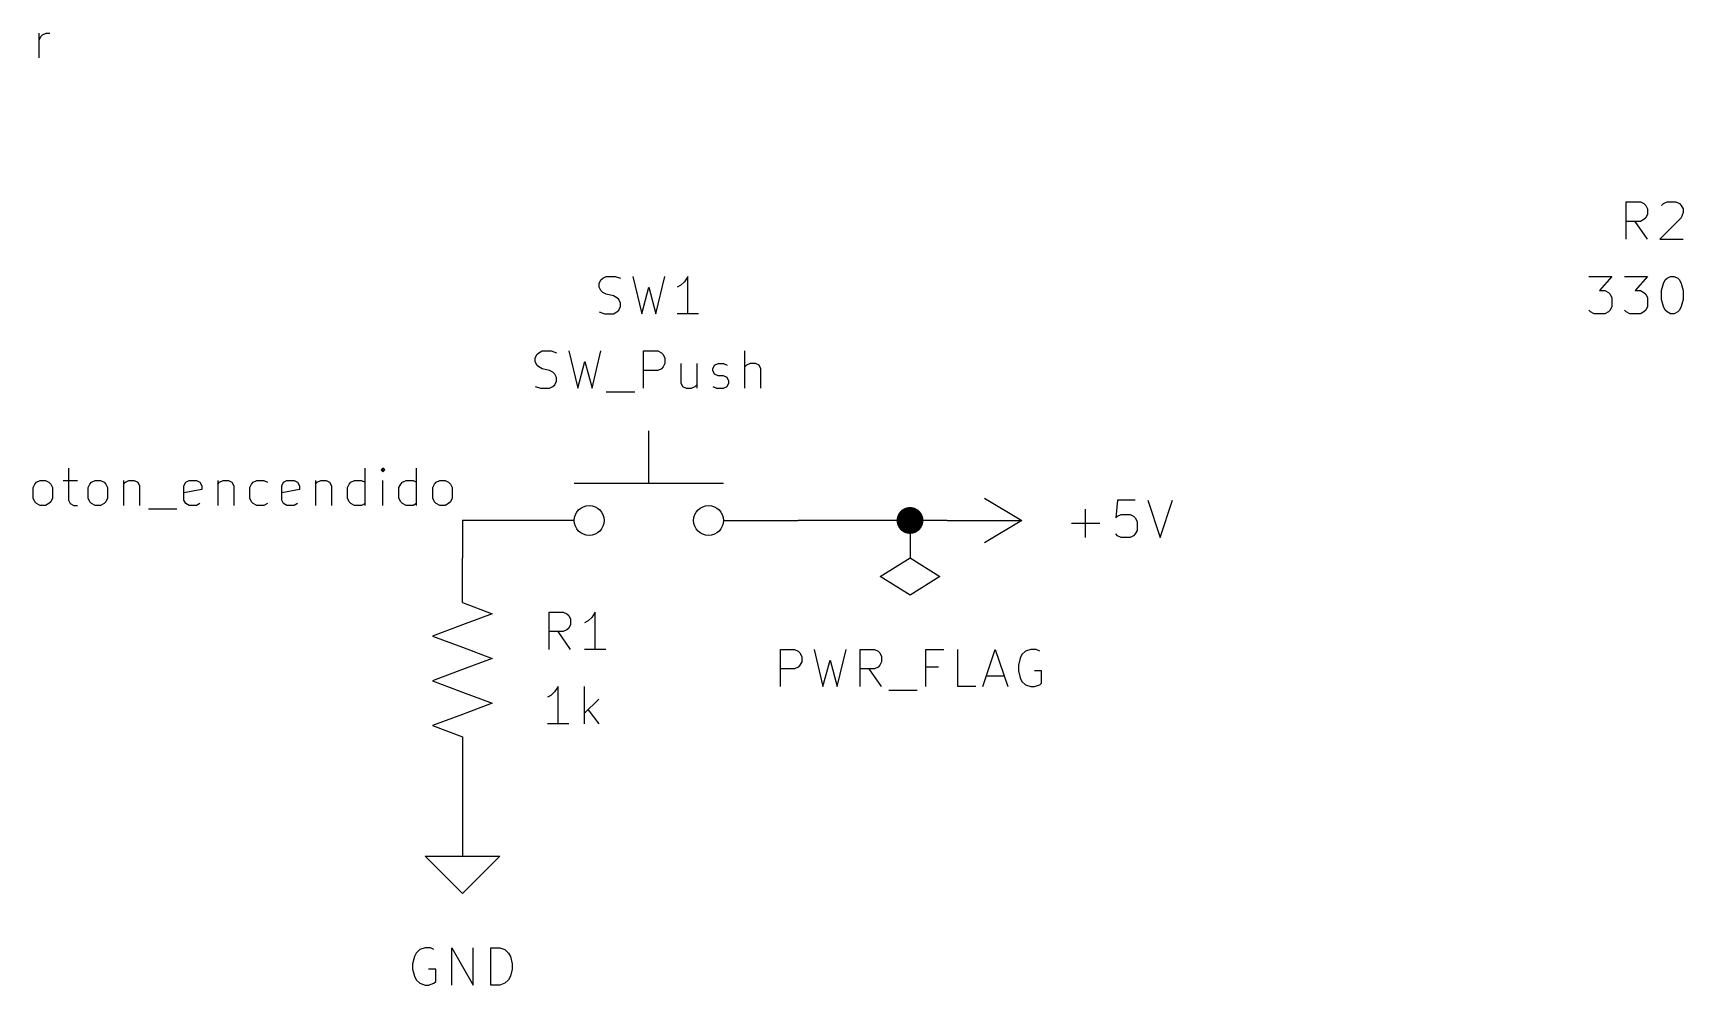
# Model space of a CAD drawing. Extents: x 0.4 to 11.3, y -7.9 to -0.4.
# Drawn here: x 2.674 to 4.886, y -3.623 to -2.346 of the extents above; entities that cross this region are included whole.
import ezdxf

# ---------------------------------------------------------------- set-up
doc = ezdxf.new("R2010")
doc.units = 0
doc.header["$MEASUREMENT"] = 0
for name, color, linetype in [('CYAN2', 4, 'CONTINUOUS'), ('GRAY1', 251, 'CONTINUOUS'), ('GREEN3', 91, 'CONTINUOUS'), ('RED2', 1, 'CONTINUOUS')]:
    doc.layers.add(name, color=color, linetype=linetype)

msp = doc.modelspace()

# ---------------------------------------------------------------- linework, layer by layer
at = {"layer": 'CYAN2', "linetype": 'CONTINUOUS'}
for p, q in [((4.8099, -2.6228), (4.8099, -2.5728)), ((4.8099, -2.5728), (4.829, -2.5728)), ((4.829, -2.5728), (4.8337, -2.5752)), ((4.8337, -2.5752), (4.8361, -2.5776)), ((4.8361, -2.5776), (4.8385, -2.5823)), ((4.8385, -2.5823), (4.8385, -2.5895)), ((4.8575, -2.5776), (4.8599, -2.5752)), ((4.8599, -2.5752), (4.8647, -2.5728)), ((4.8647, -2.5728), (4.8766, -2.5728)), ((4.8766, -2.5728), (4.8813, -2.5752)), ((4.8813, -2.5752), (4.8837, -2.5776)), ((4.8837, -2.5776), (4.8861, -2.5823)), ((4.8861, -2.5871), (4.8837, -2.5942)), ((4.8861, -2.5823), (4.8861, -2.5871)), ((4.829, -2.599), (4.8099, -2.599)), ((4.8385, -2.6228), (4.8218, -2.599)), ((4.8337, -2.5966), (4.829, -2.599)), ((4.8361, -2.5942), (4.8337, -2.5966)), ((4.8385, -2.5895), (4.8361, -2.5942)), ((4.8837, -2.5942), (4.8551, -2.6228)), ((4.8551, -2.6228), (4.8861, -2.6228)), ((3.4357, -2.6776), (3.4381, -2.6752)), ((3.4357, -2.6776), (3.4381, -2.6752)), ((3.4381, -2.6752), (3.4429, -2.6728)), ((3.4381, -2.6752), (3.4429, -2.6728)), ((3.4429, -2.6728), (3.4548, -2.6728)), ((3.4429, -2.6728), (3.4548, -2.6728)), ((3.4548, -2.6728), (3.4619, -2.6752)), ((3.4548, -2.6728), (3.4619, -2.6752)), ((3.4786, -2.6728), (3.4905, -2.7228)), ((3.4786, -2.6728), (3.4905, -2.7228)), ((3.5095, -2.7228), (3.5214, -2.6728)), ((3.5095, -2.7228), (3.5214, -2.6728)), ((3.5524, -2.6728), (3.5476, -2.6799)), ((3.5524, -2.6728), (3.5476, -2.6799)), ((3.5524, -2.7228), (3.5524, -2.6728)), ((3.5524, -2.7228), (3.5524, -2.6728)), ((4.7599, -2.6728), (4.7909, -2.6728)), ((4.7909, -2.6728), (4.7742, -2.6918)), ((4.8075, -2.6728), (4.8385, -2.6728)), ((4.8385, -2.6728), (4.8218, -2.6918)), ((4.8623, -2.6776), (4.8647, -2.6752)), ((4.8647, -2.6752), (4.8694, -2.6728)), ((4.8694, -2.6728), (4.8742, -2.6728)), ((4.8742, -2.6728), (4.879, -2.6752)), ((4.879, -2.6752), (4.8813, -2.6776)), ((3.4333, -2.6823), (3.4357, -2.6776)), ((3.4333, -2.6823), (3.4357, -2.6776)), ((3.4333, -2.6871), (3.4333, -2.6823)), ((3.4333, -2.6871), (3.4333, -2.6823)), ((3.4357, -2.6919), (3.4333, -2.6871)), ((3.4357, -2.6919), (3.4333, -2.6871)), ((3.4381, -2.6942), (3.4357, -2.6919)), ((3.4381, -2.6942), (3.4357, -2.6919)), ((3.4429, -2.6966), (3.4381, -2.6942)), ((3.4429, -2.6966), (3.4381, -2.6942)), ((3.4524, -2.699), (3.4429, -2.6966)), ((3.4524, -2.699), (3.4429, -2.6966)), ((3.4905, -2.7228), (3.5, -2.6871)), ((3.4905, -2.7228), (3.5, -2.6871)), ((3.5, -2.6871), (3.5095, -2.7228)), ((3.5, -2.6871), (3.5095, -2.7228)), ((3.5429, -2.6847), (3.5381, -2.6871)), ((3.5429, -2.6847), (3.5381, -2.6871)), ((3.5476, -2.6799), (3.5429, -2.6847)), ((3.5476, -2.6799), (3.5429, -2.6847)), ((4.7742, -2.6918), (4.7813, -2.6918)), ((4.7813, -2.6918), (4.7861, -2.6942)), ((4.7861, -2.6942), (4.7885, -2.6966)), ((4.7885, -2.6966), (4.7909, -2.7014)), ((4.8218, -2.6918), (4.829, -2.6918)), ((4.829, -2.6918), (4.8337, -2.6942)), ((4.8337, -2.6942), (4.8361, -2.6966)), ((4.8361, -2.6966), (4.8385, -2.7014)), ((4.8575, -2.6918), (4.8599, -2.6823)), ((4.8575, -2.7038), (4.8575, -2.6918)), ((4.8599, -2.6823), (4.8623, -2.6776)), ((4.8813, -2.6776), (4.8837, -2.6823)), ((4.8837, -2.6823), (4.8861, -2.6918)), ((4.8861, -2.6918), (4.8861, -2.7038)), ((3.4571, -2.7014), (3.4524, -2.699)), ((3.4571, -2.7014), (3.4524, -2.699)), ((3.4595, -2.7038), (3.4571, -2.7014)), ((3.4595, -2.7038), (3.4571, -2.7014)), ((3.4571, -2.7204), (3.4595, -2.718)), ((3.4571, -2.7204), (3.4595, -2.718)), ((3.4619, -2.7085), (3.4595, -2.7038)), ((3.4619, -2.7085), (3.4595, -2.7038)), ((3.4595, -2.718), (3.4619, -2.7133)), ((3.4595, -2.718), (3.4619, -2.7133)), ((3.4619, -2.7133), (3.4619, -2.7085)), ((3.4619, -2.7133), (3.4619, -2.7085)), ((4.7623, -2.7204), (4.7599, -2.718)), ((4.7885, -2.718), (4.7861, -2.7204)), ((4.7909, -2.7133), (4.7885, -2.718)), ((4.7909, -2.7014), (4.7909, -2.7133)), ((4.8099, -2.7204), (4.8075, -2.718)), ((4.8361, -2.718), (4.8337, -2.7204)), ((4.8385, -2.7133), (4.8361, -2.718)), ((4.8385, -2.7014), (4.8385, -2.7133)), ((4.8599, -2.7133), (4.8575, -2.7038)), ((4.8623, -2.718), (4.8599, -2.7133)), ((4.8647, -2.7204), (4.8623, -2.718)), ((4.8813, -2.718), (4.879, -2.7204)), ((4.8837, -2.7133), (4.8813, -2.718)), ((4.8861, -2.7038), (4.8837, -2.7133)), ((3.4333, -2.7204), (3.4405, -2.7228)), ((3.4333, -2.7204), (3.4405, -2.7228)), ((3.4405, -2.7228), (3.4524, -2.7228)), ((3.4405, -2.7228), (3.4524, -2.7228)), ((3.4524, -2.7228), (3.4571, -2.7204)), ((3.4524, -2.7228), (3.4571, -2.7204)), ((3.5667, -2.7228), (3.5381, -2.7228)), ((3.5667, -2.7228), (3.5381, -2.7228)), ((4.7671, -2.7228), (4.7623, -2.7204)), ((4.7813, -2.7228), (4.7671, -2.7228)), ((4.7861, -2.7204), (4.7813, -2.7228)), ((4.8147, -2.7228), (4.8099, -2.7204)), ((4.829, -2.7228), (4.8147, -2.7228)), ((4.8337, -2.7204), (4.829, -2.7228)), ((4.8694, -2.7228), (4.8647, -2.7204)), ((4.8742, -2.7228), (4.8694, -2.7228)), ((4.879, -2.7204), (4.8742, -2.7228)), ((3.3476, -2.7823), (3.35, -2.7776)), ((3.3476, -2.7823), (3.35, -2.7776)), ((3.3476, -2.7871), (3.3476, -2.7823)), ((3.3476, -2.7871), (3.3476, -2.7823)), ((3.35, -2.7776), (3.3524, -2.7752)), ((3.35, -2.7776), (3.3524, -2.7752)), ((3.3524, -2.7752), (3.3571, -2.7728)), ((3.3524, -2.7752), (3.3571, -2.7728)), ((3.3571, -2.7728), (3.369, -2.7728)), ((3.3571, -2.7728), (3.369, -2.7728)), ((3.369, -2.7728), (3.3762, -2.7752)), ((3.369, -2.7728), (3.3762, -2.7752)), ((3.3929, -2.7728), (3.4048, -2.8228)), ((3.3929, -2.7728), (3.4048, -2.8228)), ((3.4238, -2.8228), (3.4357, -2.7728)), ((3.4238, -2.8228), (3.4357, -2.7728)), ((3.4929, -2.8228), (3.4929, -2.7728)), ((3.4929, -2.7728), (3.5119, -2.7728)), ((3.4929, -2.8228), (3.4929, -2.7728)), ((3.4929, -2.7728), (3.5119, -2.7728)), ((3.5119, -2.7728), (3.5167, -2.7752)), ((3.5119, -2.7728), (3.5167, -2.7752)), ((3.5167, -2.7752), (3.519, -2.7776)), ((3.5167, -2.7752), (3.519, -2.7776)), ((3.519, -2.7776), (3.5214, -2.7823)), ((3.519, -2.7776), (3.5214, -2.7823)), ((3.5214, -2.7823), (3.5214, -2.7895)), ((3.5214, -2.7823), (3.5214, -2.7895)), ((3.6286, -2.8228), (3.6286, -2.7728)), ((3.6286, -2.8228), (3.6286, -2.7728)), ((3.35, -2.7919), (3.3476, -2.7871)), ((3.35, -2.7919), (3.3476, -2.7871)), ((3.3524, -2.7942), (3.35, -2.7919)), ((3.3524, -2.7942), (3.35, -2.7919)), ((3.3571, -2.7966), (3.3524, -2.7942)), ((3.3571, -2.7966), (3.3524, -2.7942)), ((3.3667, -2.799), (3.3571, -2.7966)), ((3.3667, -2.799), (3.3571, -2.7966)), ((3.3714, -2.8014), (3.3667, -2.799)), ((3.3714, -2.8014), (3.3667, -2.799)), ((3.3738, -2.8038), (3.3714, -2.8014)), ((3.3738, -2.8038), (3.3714, -2.8014)), ((3.3762, -2.8085), (3.3738, -2.8038)), ((3.3762, -2.8085), (3.3738, -2.8038)), ((3.3762, -2.8133), (3.3762, -2.8085)), ((3.3762, -2.8133), (3.3762, -2.8085)), ((3.4048, -2.8228), (3.4143, -2.7871)), ((3.4048, -2.8228), (3.4143, -2.7871)), ((3.4143, -2.7871), (3.4238, -2.8228)), ((3.4143, -2.7871), (3.4238, -2.8228)), ((3.5119, -2.799), (3.4929, -2.799)), ((3.5119, -2.799), (3.4929, -2.799)), ((3.5167, -2.7966), (3.5119, -2.799)), ((3.5167, -2.7966), (3.5119, -2.799)), ((3.519, -2.7942), (3.5167, -2.7966)), ((3.519, -2.7942), (3.5167, -2.7966)), ((3.5214, -2.7895), (3.519, -2.7942)), ((3.5214, -2.7895), (3.519, -2.7942)), ((3.5429, -2.7895), (3.5429, -2.8157)), ((3.5429, -2.7895), (3.5429, -2.8157)), ((3.5643, -2.7895), (3.5643, -2.8228)), ((3.5643, -2.7895), (3.5643, -2.8228)), ((3.5857, -2.7966), (3.5881, -2.7919)), ((3.5857, -2.7966), (3.5881, -2.7919)), ((3.5857, -2.799), (3.5857, -2.7966)), ((3.5857, -2.799), (3.5857, -2.7966)), ((3.5881, -2.8038), (3.5857, -2.799)), ((3.5881, -2.8038), (3.5857, -2.799)), ((3.5881, -2.7919), (3.5929, -2.7895)), ((3.5881, -2.7919), (3.5929, -2.7895)), ((3.5929, -2.8061), (3.5881, -2.8038)), ((3.5929, -2.8061), (3.5881, -2.8038)), ((3.5929, -2.7895), (3.6, -2.7895)), ((3.5929, -2.7895), (3.6, -2.7895)), ((3.6, -2.8061), (3.5929, -2.8061)), ((3.6, -2.8061), (3.5929, -2.8061)), ((3.6, -2.7895), (3.6048, -2.7919)), ((3.6, -2.7895), (3.6048, -2.7919)), ((3.6048, -2.8085), (3.6, -2.8061)), ((3.6048, -2.8085), (3.6, -2.8061)), ((3.6071, -2.8133), (3.6048, -2.8085)), ((3.6071, -2.8133), (3.6048, -2.8085)), ((3.6309, -2.7919), (3.6286, -2.7942)), ((3.6309, -2.7919), (3.6286, -2.7942)), ((3.6357, -2.7895), (3.6309, -2.7919)), ((3.6357, -2.7895), (3.6309, -2.7919)), ((3.6429, -2.7895), (3.6357, -2.7895)), ((3.6429, -2.7895), (3.6357, -2.7895)), ((3.6476, -2.7919), (3.6429, -2.7895)), ((3.6476, -2.7919), (3.6429, -2.7895)), ((3.65, -2.7966), (3.6476, -2.7919)), ((3.65, -2.7966), (3.6476, -2.7919)), ((3.65, -2.8228), (3.65, -2.7966)), ((3.65, -2.8228), (3.65, -2.7966)), ((3.3476, -2.8204), (3.3548, -2.8228)), ((3.3476, -2.8204), (3.3548, -2.8228)), ((3.3548, -2.8228), (3.3667, -2.8228)), ((3.3548, -2.8228), (3.3667, -2.8228)), ((3.3667, -2.8228), (3.3714, -2.8204)), ((3.3667, -2.8228), (3.3714, -2.8204)), ((3.3714, -2.8204), (3.3738, -2.818)), ((3.3714, -2.8204), (3.3738, -2.818)), ((3.3738, -2.818), (3.3762, -2.8133)), ((3.3738, -2.818), (3.3762, -2.8133)), ((3.4429, -2.8276), (3.481, -2.8276)), ((3.4429, -2.8276), (3.481, -2.8276)), ((3.5429, -2.8157), (3.5452, -2.8204)), ((3.5429, -2.8157), (3.5452, -2.8204)), ((3.5452, -2.8204), (3.55, -2.8228)), ((3.5452, -2.8204), (3.55, -2.8228)), ((3.55, -2.8228), (3.5571, -2.8228)), ((3.55, -2.8228), (3.5571, -2.8228)), ((3.5571, -2.8228), (3.5619, -2.8204)), ((3.5571, -2.8228), (3.5619, -2.8204)), ((3.5619, -2.8204), (3.5643, -2.818)), ((3.5619, -2.8204), (3.5643, -2.818)), ((3.5857, -2.8204), (3.5905, -2.8228)), ((3.5857, -2.8204), (3.5905, -2.8228)), ((3.5905, -2.8228), (3.6, -2.8228)), ((3.5905, -2.8228), (3.6, -2.8228)), ((3.6, -2.8228), (3.6048, -2.8204)), ((3.6, -2.8228), (3.6048, -2.8204)), ((3.6048, -2.8204), (3.6071, -2.8157)), ((3.6048, -2.8204), (3.6071, -2.8157)), ((3.6071, -2.8157), (3.6071, -2.8133)), ((3.6071, -2.8157), (3.6071, -2.8133)), ((4.0853, -3.0228), (4.0853, -2.9847)), ((4.0853, -3.0228), (4.0853, -2.9847)), ((4.1282, -2.9728), (4.1258, -2.9966)), ((4.1282, -2.9728), (4.1258, -2.9966)), ((4.152, -2.9728), (4.1282, -2.9728)), ((4.152, -2.9728), (4.1282, -2.9728)), ((4.1687, -2.9728), (4.1853, -3.0228)), ((4.1687, -2.9728), (4.1853, -3.0228)), ((4.1853, -3.0228), (4.202, -2.9728)), ((4.1853, -3.0228), (4.202, -2.9728)), ((4.0663, -3.0038), (4.1044, -3.0038)), ((4.0663, -3.0038), (4.1044, -3.0038)), ((4.1258, -2.9966), (4.1282, -2.9942)), ((4.1258, -2.9966), (4.1282, -2.9942)), ((4.1282, -2.9942), (4.1329, -2.9918)), ((4.1282, -2.9942), (4.1329, -2.9918)), ((4.1329, -2.9918), (4.1449, -2.9918)), ((4.1329, -2.9918), (4.1449, -2.9918)), ((4.1449, -2.9918), (4.1496, -2.9942)), ((4.1449, -2.9918), (4.1496, -2.9942)), ((4.1496, -2.9942), (4.152, -2.9966)), ((4.1496, -2.9942), (4.152, -2.9966)), ((4.152, -2.9966), (4.1544, -3.0014)), ((4.152, -2.9966), (4.1544, -3.0014)), ((4.1544, -3.0014), (4.1544, -3.0133)), ((4.1544, -3.0014), (4.1544, -3.0133)), ((4.1282, -3.0204), (4.1258, -3.018)), ((4.1282, -3.0204), (4.1258, -3.018)), ((4.1329, -3.0228), (4.1282, -3.0204)), ((4.1329, -3.0228), (4.1282, -3.0204)), ((4.1449, -3.0228), (4.1329, -3.0228)), ((4.1449, -3.0228), (4.1329, -3.0228)), ((4.1496, -3.0204), (4.1449, -3.0228)), ((4.1496, -3.0204), (4.1449, -3.0228)), ((4.152, -3.018), (4.1496, -3.0204)), ((4.152, -3.018), (4.1496, -3.0204)), ((4.1544, -3.0133), (4.152, -3.018)), ((4.1544, -3.0133), (4.152, -3.018)), ((3.3663, -3.1728), (3.3663, -3.1228)), ((3.3663, -3.1228), (3.3853, -3.1228)), ((3.3853, -3.1228), (3.3901, -3.1252)), ((3.3901, -3.1252), (3.3925, -3.1276)), ((3.3925, -3.1276), (3.3949, -3.1323)), ((3.3949, -3.1395), (3.3925, -3.1442)), ((3.3949, -3.1323), (3.3949, -3.1395)), ((3.4187, -3.1347), (3.4139, -3.1371)), ((3.4234, -3.1299), (3.4187, -3.1347)), ((3.4282, -3.1228), (3.4234, -3.1299)), ((3.4282, -3.1728), (3.4282, -3.1228)), ((3.3853, -3.149), (3.3663, -3.149)), ((3.3949, -3.1728), (3.3782, -3.149)), ((3.3901, -3.1466), (3.3853, -3.149)), ((3.3925, -3.1442), (3.3901, -3.1466)), ((3.4425, -3.1728), (3.4139, -3.1728)), ((3.6762, -3.2228), (3.6762, -3.1728)), ((3.6762, -3.1728), (3.6952, -3.1728)), ((3.6762, -3.2228), (3.6762, -3.1728)), ((3.6762, -3.1728), (3.6952, -3.1728)), ((3.6952, -3.1728), (3.7, -3.1752)), ((3.6952, -3.1728), (3.7, -3.1752)), ((3.7, -3.1752), (3.7024, -3.1776)), ((3.7, -3.1752), (3.7024, -3.1776)), ((3.7024, -3.1776), (3.7048, -3.1823)), ((3.7024, -3.1776), (3.7048, -3.1823)), ((3.7048, -3.1823), (3.7048, -3.1895)), ((3.7048, -3.1823), (3.7048, -3.1895)), ((3.7214, -3.1728), (3.7333, -3.2228)), ((3.7214, -3.1728), (3.7333, -3.2228)), ((3.7524, -3.2228), (3.7643, -3.1728)), ((3.7524, -3.2228), (3.7643, -3.1728)), ((3.7833, -3.2228), (3.7833, -3.1728)), ((3.7833, -3.1728), (3.8024, -3.1728)), ((3.7833, -3.2228), (3.7833, -3.1728)), ((3.7833, -3.1728), (3.8024, -3.1728)), ((3.8024, -3.1728), (3.8071, -3.1752)), ((3.8024, -3.1728), (3.8071, -3.1752)), ((3.8071, -3.1752), (3.8095, -3.1776)), ((3.8071, -3.1752), (3.8095, -3.1776)), ((3.8095, -3.1776), (3.8119, -3.1823)), ((3.8095, -3.1776), (3.8119, -3.1823)), ((3.8119, -3.1823), (3.8119, -3.1895)), ((3.8119, -3.1823), (3.8119, -3.1895)), ((3.8714, -3.2228), (3.8714, -3.1728)), ((3.8714, -3.1728), (3.8952, -3.1728)), ((3.8714, -3.2228), (3.8714, -3.1728)), ((3.8714, -3.1728), (3.8952, -3.1728)), ((3.9143, -3.2228), (3.9143, -3.1728)), ((3.9143, -3.2228), (3.9143, -3.1728)), ((3.9476, -3.2228), (3.9643, -3.1728)), ((3.9476, -3.2228), (3.9643, -3.1728)), ((3.9643, -3.1728), (3.9809, -3.2228)), ((3.9643, -3.1728), (3.9809, -3.2228)), ((3.9976, -3.1847), (3.9952, -3.1942)), ((3.9976, -3.1847), (3.9952, -3.1942)), ((4, -3.1799), (3.9976, -3.1847)), ((4, -3.1799), (3.9976, -3.1847)), ((4.0048, -3.1752), (4, -3.1799)), ((4.0048, -3.1752), (4, -3.1799)), ((4.0119, -3.1728), (4.0048, -3.1752)), ((4.0119, -3.1728), (4.0048, -3.1752)), ((4.019, -3.1728), (4.0119, -3.1728)), ((4.019, -3.1728), (4.0119, -3.1728)), ((4.0238, -3.1752), (4.019, -3.1728)), ((4.0238, -3.1752), (4.019, -3.1728)), ((3.6952, -3.199), (3.6762, -3.199)), ((3.6952, -3.199), (3.6762, -3.199)), ((3.7, -3.1966), (3.6952, -3.199)), ((3.7, -3.1966), (3.6952, -3.199)), ((3.7024, -3.1942), (3.7, -3.1966)), ((3.7024, -3.1942), (3.7, -3.1966)), ((3.7048, -3.1895), (3.7024, -3.1942)), ((3.7048, -3.1895), (3.7024, -3.1942)), ((3.7333, -3.2228), (3.7429, -3.1871)), ((3.7333, -3.2228), (3.7429, -3.1871)), ((3.7429, -3.1871), (3.7524, -3.2228)), ((3.7429, -3.1871), (3.7524, -3.2228)), ((3.8024, -3.199), (3.7833, -3.199)), ((3.8024, -3.199), (3.7833, -3.199)), ((3.8119, -3.2228), (3.7952, -3.199)), ((3.8119, -3.2228), (3.7952, -3.199)), ((3.8071, -3.1966), (3.8024, -3.199)), ((3.8071, -3.1966), (3.8024, -3.199)), ((3.8095, -3.1942), (3.8071, -3.1966)), ((3.8095, -3.1942), (3.8071, -3.1966)), ((3.8119, -3.1895), (3.8095, -3.1942)), ((3.8119, -3.1895), (3.8095, -3.1942)), ((3.8881, -3.1966), (3.8714, -3.1966)), ((3.8881, -3.1966), (3.8714, -3.1966)), ((3.9952, -3.1942), (3.9952, -3.2014)), ((3.9952, -3.1942), (3.9952, -3.2014)), ((3.9952, -3.2014), (3.9976, -3.2109)), ((3.9952, -3.2014), (3.9976, -3.2109)), ((4.0262, -3.2014), (4.0167, -3.2014)), ((4.0262, -3.2014), (4.0167, -3.2014)), ((4.0262, -3.218), (4.0262, -3.2014)), ((4.0262, -3.218), (4.0262, -3.2014)), ((3.3782, -3.2228), (3.3734, -3.2299)), ((3.3782, -3.2728), (3.3782, -3.2228)), ((3.4139, -3.2728), (3.4139, -3.2228)), ((3.8214, -3.2276), (3.8595, -3.2276)), ((3.8214, -3.2276), (3.8595, -3.2276)), ((3.9381, -3.2228), (3.9143, -3.2228)), ((3.9381, -3.2228), (3.9143, -3.2228)), ((3.9524, -3.2085), (3.9762, -3.2085)), ((3.9524, -3.2085), (3.9762, -3.2085)), ((3.9976, -3.2109), (4, -3.2157)), ((3.9976, -3.2109), (4, -3.2157)), ((4, -3.2157), (4.0048, -3.2204)), ((4, -3.2157), (4.0048, -3.2204)), ((4.0048, -3.2204), (4.0119, -3.2228)), ((4.0048, -3.2204), (4.0119, -3.2228)), ((4.0119, -3.2228), (4.0167, -3.2228)), ((4.0119, -3.2228), (4.0167, -3.2228)), ((4.0167, -3.2228), (4.0238, -3.2204)), ((4.0167, -3.2228), (4.0238, -3.2204)), ((4.0238, -3.2204), (4.0262, -3.218)), ((4.0238, -3.2204), (4.0262, -3.218)), ((3.3687, -3.2347), (3.3639, -3.2371)), ((3.3734, -3.2299), (3.3687, -3.2347)), ((3.4329, -3.2395), (3.4139, -3.2585)), ((3.3925, -3.2728), (3.3639, -3.2728)), ((3.4187, -3.2538), (3.4329, -3.2728)), ((3.1881, -3.5799), (3.1857, -3.5847)), ((3.1929, -3.5752), (3.1881, -3.5799)), ((3.2, -3.5728), (3.1929, -3.5752)), ((3.2071, -3.5728), (3.2, -3.5728)), ((3.2119, -3.5752), (3.2071, -3.5728)), ((3.2357, -3.6228), (3.2357, -3.5728)), ((3.2357, -3.5728), (3.2643, -3.6228)), ((3.2643, -3.6228), (3.2643, -3.5728)), ((3.2881, -3.6228), (3.2881, -3.5728)), ((3.2881, -3.5728), (3.3, -3.5728)), ((3.3, -3.5728), (3.3071, -3.5752)), ((3.3071, -3.5752), (3.3119, -3.5799)), ((3.3119, -3.5799), (3.3143, -3.5847)), ((3.1857, -3.5847), (3.1833, -3.5942)), ((3.1833, -3.5942), (3.1833, -3.6014)), ((3.1833, -3.6014), (3.1857, -3.6109)), ((3.2143, -3.6014), (3.2048, -3.6014)), ((3.2143, -3.618), (3.2143, -3.6014)), ((3.3143, -3.5847), (3.3167, -3.5942)), ((3.3167, -3.6014), (3.3143, -3.6109)), ((3.3167, -3.5942), (3.3167, -3.6014)), ((3.1857, -3.6109), (3.1881, -3.6157)), ((3.1881, -3.6157), (3.1929, -3.6204)), ((3.1929, -3.6204), (3.2, -3.6228)), ((3.2, -3.6228), (3.2048, -3.6228)), ((3.2048, -3.6228), (3.2119, -3.6204)), ((3.2119, -3.6204), (3.2143, -3.618)), ((3.3, -3.6228), (3.2881, -3.6228)), ((3.3071, -3.6204), (3.3, -3.6228)), ((3.3119, -3.6157), (3.3071, -3.6204)), ((3.3143, -3.6109), (3.3119, -3.6157))]:
    msp.add_line(p, q, dxfattribs=at)
at = {"layer": 'GRAY1', "linetype": 'CONTINUOUS'}
for p, q in [((2.6827, -2.3798), (2.6827, -2.3465)), ((2.6827, -2.356), (2.685, -2.3512)), ((2.685, -2.3512), (2.6874, -2.3488)), ((2.6874, -2.3488), (2.6922, -2.3465)), ((2.6922, -2.3465), (2.6969, -2.3465)), ((2.7221, -2.9298), (2.7221, -2.9727)), ((3.1197, -2.9798), (3.1197, -2.9298)), ((3.1435, -2.9298), (3.1411, -2.9322)), ((3.1411, -2.9322), (3.1435, -2.9346)), ((3.1459, -2.9322), (3.1435, -2.9298)), ((3.1435, -2.9298), (3.1435, -2.9346)), ((3.1435, -2.9346), (3.1459, -2.9322)), ((3.1887, -2.9798), (3.1887, -2.9298)), ((2.6745, -2.956), (2.6769, -2.9512)), ((2.6745, -2.9703), (2.6745, -2.956)), ((2.6769, -2.9512), (2.6792, -2.9488)), ((2.6792, -2.9488), (2.684, -2.9465)), ((2.684, -2.9465), (2.6911, -2.9465)), ((2.6911, -2.9465), (2.6959, -2.9488)), ((2.6959, -2.9488), (2.6983, -2.9512)), ((2.6983, -2.9512), (2.7007, -2.956)), ((2.7007, -2.956), (2.7007, -2.9703)), ((2.7149, -2.9465), (2.734, -2.9465)), ((2.7483, -2.956), (2.7507, -2.9512)), ((2.7483, -2.9703), (2.7483, -2.956)), ((2.7507, -2.9512), (2.753, -2.9488)), ((2.753, -2.9488), (2.7578, -2.9465)), ((2.7578, -2.9465), (2.7649, -2.9465)), ((2.7649, -2.9465), (2.7697, -2.9488)), ((2.7697, -2.9488), (2.7721, -2.9512)), ((2.7721, -2.9512), (2.7745, -2.956)), ((2.7745, -2.956), (2.7745, -2.9703)), ((2.7959, -2.9465), (2.7959, -2.9798)), ((2.7959, -2.9512), (2.7983, -2.9488)), ((2.7983, -2.9488), (2.803, -2.9465)), ((2.803, -2.9465), (2.8102, -2.9465)), ((2.8102, -2.9465), (2.8149, -2.9488)), ((2.8149, -2.9488), (2.8173, -2.9536)), ((2.8173, -2.9536), (2.8173, -2.9798)), ((2.8768, -2.9536), (2.8792, -2.9488)), ((2.8768, -2.9727), (2.8768, -2.9536)), ((2.9007, -2.9584), (2.8768, -2.9631)), ((2.8792, -2.9488), (2.884, -2.9465)), ((2.884, -2.9465), (2.8935, -2.9465)), ((2.8935, -2.9465), (2.8983, -2.9488)), ((2.8983, -2.9488), (2.9007, -2.9536)), ((2.9007, -2.9536), (2.9007, -2.9584)), ((2.9221, -2.9465), (2.9221, -2.9798)), ((2.9221, -2.9512), (2.9245, -2.9488)), ((2.9245, -2.9488), (2.9292, -2.9465)), ((2.9292, -2.9465), (2.9364, -2.9465)), ((2.9364, -2.9465), (2.9411, -2.9488)), ((2.9411, -2.9488), (2.9435, -2.9536)), ((2.9435, -2.9536), (2.9435, -2.9798)), ((2.9649, -2.956), (2.9673, -2.9512)), ((2.9649, -2.9703), (2.9649, -2.956)), ((2.9673, -2.9512), (2.9697, -2.9488)), ((2.9697, -2.9488), (2.9745, -2.9465)), ((2.9745, -2.9465), (2.984, -2.9465)), ((2.984, -2.9465), (2.9887, -2.9488)), ((3.0078, -2.9536), (3.0102, -2.9488)), ((3.0078, -2.9727), (3.0078, -2.9536)), ((3.0316, -2.9584), (3.0078, -2.9631)), ((3.0102, -2.9488), (3.0149, -2.9465)), ((3.0149, -2.9465), (3.0245, -2.9465)), ((3.0245, -2.9465), (3.0292, -2.9488)), ((3.0292, -2.9488), (3.0316, -2.9536)), ((3.0316, -2.9536), (3.0316, -2.9584)), ((3.053, -2.9465), (3.053, -2.9798)), ((3.053, -2.9512), (3.0554, -2.9488)), ((3.0554, -2.9488), (3.0602, -2.9465)), ((3.0602, -2.9465), (3.0673, -2.9465)), ((3.0673, -2.9465), (3.0721, -2.9488)), ((3.0721, -2.9488), (3.0745, -2.9536)), ((3.0745, -2.9536), (3.0745, -2.9798)), ((3.0959, -2.956), (3.0983, -2.9512)), ((3.0959, -2.9703), (3.0959, -2.956)), ((3.0983, -2.9512), (3.1007, -2.9488)), ((3.1007, -2.9488), (3.1054, -2.9465)), ((3.1054, -2.9465), (3.1149, -2.9465)), ((3.1149, -2.9465), (3.1197, -2.9488)), ((3.1435, -2.9798), (3.1435, -2.9465)), ((3.1649, -2.956), (3.1673, -2.9512)), ((3.1649, -2.9703), (3.1649, -2.956)), ((3.1673, -2.9512), (3.1697, -2.9488)), ((3.1697, -2.9488), (3.1745, -2.9465)), ((3.1745, -2.9465), (3.184, -2.9465)), ((3.184, -2.9465), (3.1887, -2.9488)), ((3.2102, -2.956), (3.2126, -2.9512)), ((3.2102, -2.9703), (3.2102, -2.956)), ((3.2126, -2.9512), (3.2149, -2.9488)), ((3.2149, -2.9488), (3.2197, -2.9465)), ((3.2197, -2.9465), (3.2268, -2.9465)), ((3.2268, -2.9465), (3.2316, -2.9488)), ((3.2316, -2.9488), (3.234, -2.9512)), ((3.234, -2.9512), (3.2364, -2.956)), ((3.2364, -2.956), (3.2364, -2.9703)), ((2.6769, -2.975), (2.6745, -2.9703)), ((2.6792, -2.9774), (2.6769, -2.975)), ((2.684, -2.9798), (2.6792, -2.9774)), ((2.6911, -2.9798), (2.684, -2.9798)), ((2.6959, -2.9774), (2.6911, -2.9798)), ((2.6983, -2.975), (2.6959, -2.9774)), ((2.7007, -2.9703), (2.6983, -2.975)), ((2.7221, -2.9727), (2.7245, -2.9774)), ((2.7245, -2.9774), (2.7292, -2.9798)), ((2.7292, -2.9798), (2.734, -2.9798)), ((2.7507, -2.975), (2.7483, -2.9703)), ((2.753, -2.9774), (2.7507, -2.975)), ((2.7578, -2.9798), (2.753, -2.9774)), ((2.7649, -2.9798), (2.7578, -2.9798)), ((2.7697, -2.9774), (2.7649, -2.9798)), ((2.7721, -2.975), (2.7697, -2.9774)), ((2.7745, -2.9703), (2.7721, -2.975)), ((2.8292, -2.9846), (2.8673, -2.9846)), ((2.8792, -2.9774), (2.8768, -2.9727)), ((2.884, -2.9798), (2.8792, -2.9774)), ((2.8935, -2.9798), (2.884, -2.9798)), ((2.8983, -2.9774), (2.8935, -2.9798)), ((2.9673, -2.975), (2.9649, -2.9703)), ((2.9697, -2.9774), (2.9673, -2.975)), ((2.9745, -2.9798), (2.9697, -2.9774)), ((2.984, -2.9798), (2.9745, -2.9798)), ((2.9887, -2.9774), (2.984, -2.9798)), ((3.0102, -2.9774), (3.0078, -2.9727)), ((3.0149, -2.9798), (3.0102, -2.9774)), ((3.0245, -2.9798), (3.0149, -2.9798)), ((3.0292, -2.9774), (3.0245, -2.9798)), ((3.0983, -2.975), (3.0959, -2.9703)), ((3.1007, -2.9774), (3.0983, -2.975)), ((3.1054, -2.9798), (3.1007, -2.9774)), ((3.1149, -2.9798), (3.1054, -2.9798)), ((3.1197, -2.9774), (3.1149, -2.9798)), ((3.1673, -2.975), (3.1649, -2.9703)), ((3.1697, -2.9774), (3.1673, -2.975)), ((3.1745, -2.9798), (3.1697, -2.9774)), ((3.184, -2.9798), (3.1745, -2.9798)), ((3.1887, -2.9774), (3.184, -2.9798)), ((3.2126, -2.975), (3.2102, -2.9703)), ((3.2149, -2.9774), (3.2126, -2.975)), ((3.2197, -2.9798), (3.2149, -2.9774)), ((3.2268, -2.9798), (3.2197, -2.9798)), ((3.2316, -2.9774), (3.2268, -2.9798)), ((3.234, -2.975), (3.2316, -2.9774)), ((3.2364, -2.9703), (3.234, -2.975))]:
    msp.add_line(p, q, dxfattribs=at)
at = {"layer": 'GREEN3', "linetype": 'CONTINUOUS'}
for p, q in [((3.25, -3), (3.25, -3.05)), ((3.3, -3), (3.25, -3)), ((3.85, -3), (3.7, -3)), ((3.9, -3), (3.85, -3)), ((3.25, -3.35), (3.25, -3.4))]:
    msp.add_line(p, q, dxfattribs=at)
at = {"layer": 'GREEN3', "const_width": 0.018}
msp.add_lwpolyline([(3.841, -3, 1), (3.859, -3, 1)], format="xyb", close=True, dxfattribs=at)
at = {"layer": 'RED2', "linetype": 'CONTINUOUS'}
for p, q in [((3.5, -2.95), (3.5, -2.88)), ((3.4, -2.95), (3.6, -2.95)), ((3.95, -2.97), (4, -3)), ((3.4, -3), (3.3, -3)), ((3.4, -3), (3.3, -3)), ((3.6, -3), (3.7, -3)), ((3.6, -3), (3.7, -3)), ((3.85, -3), (3.85, -3.05)), ((3.9, -3), (4, -3)), ((4, -3), (3.95, -3.03)), ((3.25, -3.1), (3.25, -3.05)), ((3.81, -3.075), (3.85, -3.05)), ((3.85, -3.05), (3.89, -3.075)), ((3.85, -3.1), (3.81, -3.075)), ((3.89, -3.075), (3.85, -3.1)), ((3.25, -3.11), (3.25, -3.1)), ((3.25, -3.11), (3.29, -3.125)), ((3.25, -3.14), (3.21, -3.155)), ((3.29, -3.125), (3.25, -3.14)), ((3.21, -3.155), (3.25, -3.17)), ((3.25, -3.17), (3.29, -3.185)), ((3.25, -3.2), (3.21, -3.215)), ((3.29, -3.185), (3.25, -3.2)), ((3.21, -3.215), (3.25, -3.23)), ((3.25, -3.23), (3.29, -3.245)), ((3.29, -3.245), (3.25, -3.26)), ((3.25, -3.26), (3.21, -3.275)), ((3.21, -3.275), (3.25, -3.29)), ((3.25, -3.29), (3.25, -3.3)), ((3.25, -3.3), (3.25, -3.35)), ((3.25, -3.4), (3.25, -3.45)), ((3.25, -3.5), (3.2, -3.45)), ((3.2, -3.45), (3.25, -3.45)), ((3.25, -3.45), (3.3, -3.45)), ((3.3, -3.45), (3.25, -3.5))]:
    msp.add_line(p, q, dxfattribs=at)
at = {"layer": 'RED2'}
for centre in [(3.42, -3), (3.58, -3)]:
    msp.add_circle(centre, 0.02, dxfattribs=at)

doc.saveas('drawing.dxf')
